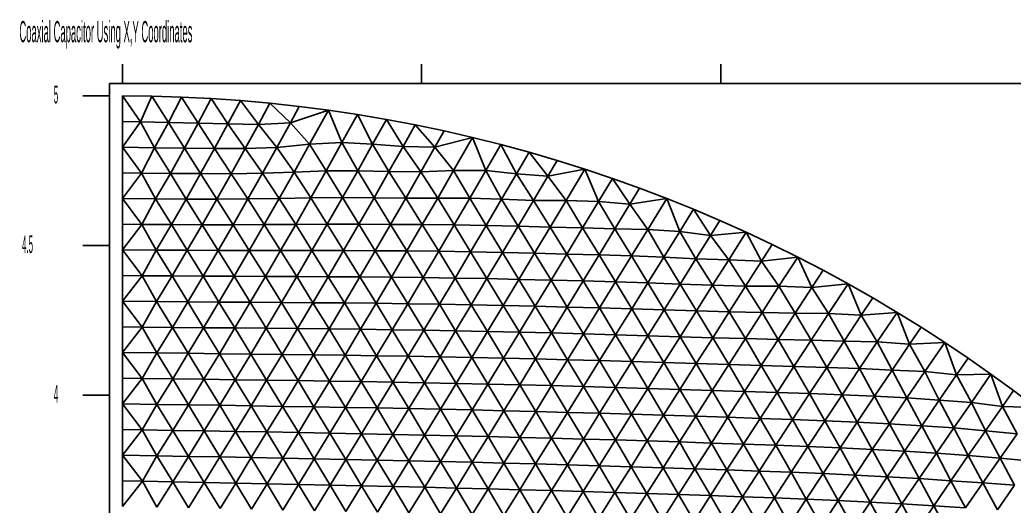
# Model space of a CAD drawing. Extents: x 0.18 to 10.15, y 0.05 to 7.38.
# Drawn here: x 0.179 to 4.563, y 5.24 to 7.383 of the extents above; entities that cross this region are included whole.
import ezdxf

# ---------------------------------------------------------------- set-up
doc = ezdxf.new("R2010")
doc.units = 0
doc.layers.add('1', color=7, linetype='CONTINUOUS')

msp = doc.modelspace()

# ---------------------------------------------------------------- linework, layer by layer
at = {"layer": '1', "color": 5}
for p, q in [((0.630837, 7.102942), (0.630837, 7.186766)), ((1.949818, 7.102942), (1.949818, 7.186766)), ((3.2688, 7.102942), (3.2688, 7.186766)), ((9.926471, 7.102942), (0.573529, 7.102942)), ((0.573529, 7.102942), (0.573529, 0.397059)), ((0.573529, 7.047453), (0.456618, 7.047453)), ((0.630837, 6.934398), (0.630837, 7.047453)), ((0.630837, 7.047453), (0.761097, 7.046167)), ((0.761097, 7.046167), (0.891289, 7.042309)), ((0.891289, 7.042309), (1.021344, 7.035882)), ((1.021344, 7.035882), (1.151194, 7.026893)), ((1.151194, 7.026893), (1.280773, 7.01535)), ((1.280773, 7.01535), (1.410013, 7.001263)), ((1.410013, 7.001263), (1.538847, 6.984645)), ((1.538847, 6.984645), (1.667212, 6.965513)), ((0.630837, 6.821342), (0.630837, 6.934398)), ((1.667212, 6.965513), (1.795041, 6.943882)), ((1.795041, 6.943882), (1.922272, 6.919771)), ((1.922272, 6.919771), (2.048843, 6.893203)), ((2.048843, 6.893203), (2.174692, 6.864201)), ((2.174692, 6.864201), (2.299761, 6.832789)), ((0.630837, 6.708287), (0.630837, 6.821342)), ((2.299761, 6.832789), (2.423991, 6.798994)), ((2.423991, 6.798994), (2.547327, 6.762845)), ((2.547327, 6.762845), (2.669712, 6.724371)), ((0.630837, 6.595231), (0.630837, 6.708287)), ((2.669712, 6.724371), (2.791095, 6.683604)), ((2.791095, 6.683604), (2.911423, 6.640577)), ((2.911423, 6.640577), (3.030647, 6.595323)), ((0.630837, 6.482176), (0.630837, 6.595231)), ((3.030647, 6.595323), (3.148719, 6.547878)), ((3.148719, 6.547878), (3.265593, 6.498277)), ((3.265593, 6.498277), (3.381224, 6.446558)), ((0.630837, 6.36912), (0.630837, 6.482176)), ((3.381224, 6.446558), (3.495571, 6.392757)), ((0.573529, 6.387963), (0.456618, 6.387963)), ((0.630837, 6.256064), (0.630837, 6.36912)), ((3.495571, 6.392757), (3.608592, 6.336913)), ((3.608592, 6.336913), (3.720249, 6.279066)), ((3.720249, 6.279066), (3.830504, 6.219255)), ((0.630837, 6.143009), (0.630837, 6.256064)), ((3.830504, 6.219255), (3.939324, 6.157519)), ((0.630837, 6.029953), (0.630837, 6.143009)), ((3.939324, 6.157519), (4.046672, 6.093899)), ((4.046672, 6.093899), (4.15252, 6.028436)), ((0.630837, 5.916898), (0.630837, 6.029953)), ((4.15252, 6.028436), (4.256835, 5.96117)), ((4.256835, 5.96117), (4.35959, 5.892142)), ((0.630837, 5.803842), (0.630837, 5.916898)), ((4.35959, 5.892142), (4.460757, 5.821393)), ((0.630837, 5.690787), (0.630837, 5.803842)), ((4.460757, 5.821393), (4.560311, 5.748963)), ((4.560311, 5.748963), (4.658228, 5.674894)), ((0.573529, 5.728472), (0.456618, 5.728472)), ((0.630837, 5.577732), (0.630837, 5.690787)), ((0.630837, 5.464676), (0.630837, 5.577732)), ((0.630837, 5.351621), (0.630837, 5.464676)), ((0.630837, 5.238565), (0.630837, 5.351621))]:
    msp.add_line(p, q, dxfattribs=at)
at = {"layer": '1', "color": 253}
for p, q in [((0.630837, 6.934398), (0.630837, 7.047453)), ((0.630837, 7.047453), (0.710034, 6.933321)), ((0.761097, 7.046167), (0.630837, 7.047453)), ((0.630837, 7.047453), (0.630837, 7.047453)), ((0.710034, 6.933321), (0.761097, 7.046167)), ((0.761097, 7.046167), (0.833917, 6.931098)), ((0.891289, 7.042309), (0.761097, 7.046167)), ((0.833917, 6.931098), (0.891289, 7.042309)), ((0.891289, 7.042309), (0.964025, 6.927772)), ((1.021344, 7.035882), (0.891289, 7.042309)), ((0.964025, 6.927772), (1.021344, 7.035882)), ((1.021344, 7.035882), (1.096052, 6.92398)), ((1.151194, 7.026893), (1.021344, 7.035882)), ((1.096052, 6.92398), (1.151194, 7.026893)), ((1.151194, 7.026893), (1.230384, 6.921917)), ((1.280773, 7.01535), (1.151194, 7.026893)), ((1.230384, 6.921917), (1.280773, 7.01535)), ((1.280773, 7.01535), (1.371171, 6.929602)), ((1.410013, 7.001263), (1.280773, 7.01535)), ((1.371171, 6.929602), (1.410013, 7.001263)), ((1.538847, 6.984645), (1.371171, 6.929602)), ((1.410013, 7.001263), (1.538847, 6.984645)), ((1.456081, 6.834363), (1.538847, 6.984645)), ((1.538847, 6.984645), (1.598851, 6.842429)), ((1.667212, 6.965513), (1.538847, 6.984645)), ((0.630837, 6.934398), (0.630837, 6.821342)), ((0.710034, 6.933321), (0.630837, 6.934398)), ((0.630837, 6.821342), (0.710034, 6.933321)), ((0.710034, 6.933321), (0.77268, 6.819468)), ((0.833917, 6.931098), (0.710034, 6.933321)), ((0.77268, 6.819468), (0.833917, 6.931098)), ((0.833917, 6.931098), (0.904375, 6.817547)), ((0.964025, 6.927772), (0.833917, 6.931098)), ((0.904375, 6.817547), (0.964025, 6.927772)), ((0.964025, 6.927772), (1.037176, 6.815812)), ((1.096052, 6.92398), (0.964025, 6.927772)), ((1.371171, 6.929602), (1.230384, 6.921917)), ((1.310929, 6.820075), (1.371171, 6.929602)), ((1.371171, 6.929602), (1.456081, 6.834363)), ((1.598851, 6.842429), (1.667212, 6.965513)), ((1.667212, 6.965513), (1.733993, 6.834776)), ((1.795041, 6.943882), (1.667212, 6.965513)), ((1.733993, 6.834776), (1.795041, 6.943882)), ((1.795041, 6.943882), (1.868639, 6.824573)), ((1.922272, 6.919771), (1.795041, 6.943882)), ((1.037176, 6.815812), (1.096052, 6.92398)), ((1.096052, 6.92398), (1.172189, 6.815606)), ((1.230384, 6.921917), (1.096052, 6.92398)), ((1.172189, 6.815606), (1.230384, 6.921917)), ((1.230384, 6.921917), (1.310929, 6.820075)), ((1.868639, 6.824573), (1.922272, 6.919771)), ((1.922272, 6.919771), (2.008562, 6.822149)), ((2.048843, 6.893203), (1.922272, 6.919771)), ((2.008562, 6.822149), (2.048843, 6.893203)), ((2.048843, 6.893203), (2.174692, 6.864201)), ((1.598851, 6.842429), (1.456081, 6.834363)), ((1.528847, 6.717383), (1.598851, 6.842429)), ((1.598851, 6.842429), (1.668126, 6.717891)), ((1.733993, 6.834776), (1.598851, 6.842429)), ((2.174692, 6.864201), (2.008562, 6.822149)), ((2.091055, 6.718652), (2.174692, 6.864201)), ((2.174692, 6.864201), (2.233283, 6.718238)), ((2.299761, 6.832789), (2.174692, 6.864201)), ((0.630837, 6.708287), (0.630837, 6.821342)), ((0.630837, 6.821342), (0.71419, 6.707405)), ((0.77268, 6.819468), (0.630837, 6.821342)), ((0.71419, 6.707405), (0.77268, 6.819468)), ((0.77268, 6.819468), (0.842724, 6.706095)), ((0.904375, 6.817547), (0.77268, 6.819468)), ((0.842724, 6.706095), (0.904375, 6.817547)), ((0.904375, 6.817547), (0.975731, 6.70504)), ((1.037176, 6.815812), (0.904375, 6.817547)), ((0.975731, 6.70504), (1.037176, 6.815812)), ((1.037176, 6.815812), (1.110685, 6.704928)), ((1.172189, 6.815606), (1.037176, 6.815812)), ((1.110685, 6.704928), (1.172189, 6.815606)), ((1.310929, 6.820075), (1.172189, 6.815606)), ((1.172189, 6.815606), (1.247906, 6.70692)), ((1.247906, 6.70692), (1.310929, 6.820075)), ((1.456081, 6.834363), (1.310929, 6.820075)), ((1.310929, 6.820075), (1.387842, 6.712041)), ((1.387842, 6.712041), (1.456081, 6.834363)), ((1.456081, 6.834363), (1.528847, 6.717383)), ((1.668126, 6.717891), (1.733993, 6.834776)), ((1.733993, 6.834776), (1.806092, 6.714367)), ((1.868639, 6.824573), (1.733993, 6.834776)), ((1.806092, 6.714367), (1.868639, 6.824573)), ((1.868639, 6.824573), (1.945872, 6.712492)), ((2.008562, 6.822149), (1.868639, 6.824573)), ((1.945872, 6.712492), (2.008562, 6.822149)), ((2.008562, 6.822149), (2.091055, 6.718652)), ((2.233283, 6.718238), (2.299761, 6.832789)), ((2.299761, 6.832789), (2.368333, 6.703919)), ((2.423991, 6.798994), (2.299761, 6.832789)), ((2.368333, 6.703919), (2.423991, 6.798994)), ((2.423991, 6.798994), (2.506742, 6.694035)), ((2.547327, 6.762845), (2.423991, 6.798994)), ((2.506742, 6.694035), (2.547327, 6.762845)), ((2.547327, 6.762845), (2.669712, 6.724371)), ((0.630837, 6.708287), (0.630837, 6.595231)), ((0.71419, 6.707405), (0.630837, 6.708287)), ((1.387842, 6.712041), (1.247906, 6.70692)), ((1.321969, 6.595439), (1.387842, 6.712041)), ((1.528847, 6.717383), (1.387842, 6.712041)), ((1.387842, 6.712041), (1.461319, 6.598066)), ((1.461319, 6.598066), (1.528847, 6.717383)), ((1.668126, 6.717891), (1.528847, 6.717383)), ((1.528847, 6.717383), (1.600865, 6.599507)), ((1.600865, 6.599507), (1.668126, 6.717891)), ((1.668126, 6.717891), (1.740112, 6.598886)), ((1.806092, 6.714367), (1.668126, 6.717891)), ((1.740112, 6.598886), (1.806092, 6.714367)), ((1.806092, 6.714367), (1.879812, 6.597583)), ((1.945872, 6.712492), (1.806092, 6.714367)), ((1.879812, 6.597583), (1.945872, 6.712492)), ((2.091055, 6.718652), (1.945872, 6.712492)), ((1.945872, 6.712492), (2.021077, 6.597628)), ((2.021077, 6.597628), (2.091055, 6.718652)), ((2.091055, 6.718652), (2.162845, 6.597205)), ((2.233283, 6.718238), (2.091055, 6.718652)), ((2.162845, 6.597205), (2.233283, 6.718238)), ((2.233283, 6.718238), (2.303016, 6.592662)), ((2.368333, 6.703919), (2.233283, 6.718238)), ((2.669712, 6.724371), (2.506742, 6.694035)), ((2.587883, 6.587284), (2.669712, 6.724371)), ((2.669712, 6.724371), (2.729972, 6.582255)), ((2.791095, 6.683604), (2.669712, 6.724371)), ((0.630837, 6.595231), (0.71419, 6.707405)), ((0.71419, 6.707405), (0.777228, 6.594005)), ((0.842724, 6.706095), (0.71419, 6.707405)), ((0.777228, 6.594005), (0.842724, 6.706095)), ((0.842724, 6.706095), (0.912139, 6.593103)), ((0.975731, 6.70504), (0.842724, 6.706095)), ((0.912139, 6.593103), (0.975731, 6.70504)), ((0.975731, 6.70504), (1.047287, 6.592758)), ((1.110685, 6.704928), (0.975731, 6.70504)), ((1.047287, 6.592758), (1.110685, 6.704928)), ((1.247906, 6.70692), (1.110685, 6.704928)), ((1.110685, 6.704928), (1.183822, 6.593433)), ((1.183822, 6.593433), (1.247906, 6.70692)), ((1.247906, 6.70692), (1.321969, 6.595439)), ((2.303016, 6.592662), (2.368333, 6.703919)), ((2.368333, 6.703919), (2.443204, 6.586795)), ((2.506742, 6.694035), (2.368333, 6.703919)), ((2.443204, 6.586795), (2.506742, 6.694035)), ((2.506742, 6.694035), (2.587883, 6.587284)), ((2.729972, 6.582255), (2.791095, 6.683604)), ((2.791095, 6.683604), (2.868765, 6.570453)), ((2.911423, 6.640577), (2.791095, 6.683604)), ((2.868765, 6.570453), (2.911423, 6.640577)), ((2.911423, 6.640577), (3.030647, 6.595323)), ((0.630837, 6.482176), (0.630837, 6.595231)), ((0.630837, 6.595231), (0.716125, 6.481539)), ((0.777228, 6.594005), (0.630837, 6.595231)), ((0.716125, 6.481539), (0.777228, 6.594005)), ((0.777228, 6.594005), (0.847354, 6.480659)), ((0.912139, 6.593103), (0.777228, 6.594005)), ((0.847354, 6.480659), (0.912139, 6.593103)), ((0.912139, 6.593103), (0.982509, 6.48006)), ((1.047287, 6.592758), (0.912139, 6.593103)), ((0.982509, 6.48006), (1.047287, 6.592758)), ((1.183822, 6.593433), (1.047287, 6.592758)), ((1.047287, 6.592758), (1.118833, 6.479984)), ((1.118833, 6.479984), (1.183822, 6.593433)), ((1.321969, 6.595439), (1.183822, 6.593433)), ((1.183822, 6.593433), (1.256255, 6.480568)), ((1.256255, 6.480568), (1.321969, 6.595439)), ((1.461319, 6.598066), (1.321969, 6.595439)), ((1.321969, 6.595439), (1.394671, 6.481602)), ((1.394671, 6.481602), (1.461319, 6.598066)), ((1.600865, 6.599507), (1.461319, 6.598066)), ((1.461319, 6.598066), (1.533723, 6.482423)), ((1.533723, 6.482423), (1.600865, 6.599507)), ((1.600865, 6.599507), (1.673061, 6.482394)), ((1.740112, 6.598886), (1.600865, 6.599507)), ((1.673061, 6.482394), (1.740112, 6.598886)), ((1.740112, 6.598886), (1.812715, 6.481574)), ((1.879812, 6.597583), (1.740112, 6.598886)), ((1.812715, 6.481574), (1.879812, 6.597583)), ((2.021077, 6.597628), (1.879812, 6.597583)), ((1.879812, 6.597583), (1.953003, 6.480553)), ((1.953003, 6.480553), (2.021077, 6.597628)), ((2.021077, 6.597628), (2.093876, 6.479278)), ((2.162845, 6.597205), (2.021077, 6.597628)), ((2.093876, 6.479278), (2.162845, 6.597205)), ((2.162845, 6.597205), (2.234762, 6.476772)), ((2.303016, 6.592662), (2.162845, 6.597205)), ((2.234762, 6.476772), (2.303016, 6.592662)), ((2.303016, 6.592662), (2.375668, 6.473045)), ((2.443204, 6.586795), (2.303016, 6.592662)), ((2.375668, 6.473045), (2.443204, 6.586795)), ((2.587883, 6.587284), (2.443204, 6.586795)), ((2.443204, 6.586795), (2.517585, 6.469821)), ((2.517585, 6.469821), (2.587883, 6.587284)), ((2.587883, 6.587284), (2.660086, 6.466428)), ((2.729972, 6.582255), (2.587883, 6.587284)), ((2.660086, 6.466428), (2.729972, 6.582255)), ((2.729972, 6.582255), (2.802294, 6.461385)), ((2.868765, 6.570453), (2.729972, 6.582255)), ((3.030647, 6.595323), (2.868765, 6.570453)), ((2.947161, 6.459572), (3.030647, 6.595323)), ((3.030647, 6.595323), (3.088117, 6.450385)), ((3.148719, 6.547878), (3.030647, 6.595323)), ((2.802294, 6.461385), (2.868765, 6.570453)), ((2.868765, 6.570453), (2.947161, 6.459572)), ((3.088117, 6.450385), (3.148719, 6.547878)), ((3.148719, 6.547878), (3.224616, 6.432942)), ((3.265593, 6.498277), (3.148719, 6.547878)), ((3.224616, 6.432942), (3.265593, 6.498277)), ((3.265593, 6.498277), (3.381224, 6.446558)), ((0.630837, 6.482176), (0.630837, 6.36912)), ((0.716125, 6.481539), (0.630837, 6.482176)), ((0.630837, 6.36912), (0.716125, 6.481539)), ((0.716125, 6.481539), (0.779655, 6.368043)), ((0.847354, 6.480659), (0.716125, 6.481539)), ((0.779655, 6.368043), (0.847354, 6.480659)), ((0.847354, 6.480659), (0.916469, 6.367206)), ((0.982509, 6.48006), (0.847354, 6.480659)), ((0.916469, 6.367206), (0.982509, 6.48006)), ((0.982509, 6.48006), (1.052973, 6.366648)), ((1.118833, 6.479984), (0.982509, 6.48006)), ((1.052973, 6.366648), (1.118833, 6.479984)), ((1.256255, 6.480568), (1.118833, 6.479984)), ((1.118833, 6.479984), (1.190149, 6.366439)), ((1.190149, 6.366439), (1.256255, 6.480568)), ((1.394671, 6.481602), (1.256255, 6.480568)), ((1.256255, 6.480568), (1.328085, 6.366513)), ((1.328085, 6.366513), (1.394671, 6.481602)), ((1.533723, 6.482423), (1.394671, 6.481602)), ((1.394671, 6.481602), (1.466675, 6.366604)), ((1.466675, 6.366604), (1.533723, 6.482423)), ((1.533723, 6.482423), (1.605745, 6.366364)), ((1.673061, 6.482394), (1.533723, 6.482423)), ((1.605745, 6.366364), (1.673061, 6.482394)), ((1.673061, 6.482394), (1.745205, 6.36561)), ((1.812715, 6.481574), (1.673061, 6.482394)), ((1.745205, 6.36561), (1.812715, 6.481574)), ((1.812715, 6.481574), (1.885097, 6.364416)), ((1.953003, 6.480553), (1.812715, 6.481574)), ((1.885097, 6.364416), (1.953003, 6.480553)), ((1.953003, 6.480553), (2.025445, 6.362839)), ((2.093876, 6.479278), (1.953003, 6.480553)), ((2.025445, 6.362839), (2.093876, 6.479278)), ((2.093876, 6.479278), (2.166124, 6.360672)), ((2.234762, 6.476772), (2.093876, 6.479278)), ((2.166124, 6.360672), (2.234762, 6.476772)), ((2.234762, 6.476772), (2.307047, 6.357769)), ((2.375668, 6.473045), (2.234762, 6.476772)), ((2.307047, 6.357769), (2.375668, 6.473045)), ((2.375668, 6.473045), (2.448396, 6.354452)), ((2.517585, 6.469821), (2.375668, 6.473045)), ((2.448396, 6.354452), (2.517585, 6.469821)), ((2.517585, 6.469821), (2.590274, 6.350922)), ((2.660086, 6.466428), (2.517585, 6.469821)), ((2.590274, 6.350922), (2.660086, 6.466428)), ((2.660086, 6.466428), (2.732508, 6.346902)), ((2.802294, 6.461385), (2.660086, 6.466428)), ((2.732508, 6.346902), (2.802294, 6.461385)), ((2.802294, 6.461385), (2.875276, 6.342698)), ((2.947161, 6.459572), (2.802294, 6.461385)), ((2.875276, 6.342698), (2.947161, 6.459572)), ((2.947161, 6.459572), (3.017871, 6.33719)), ((3.088117, 6.450385), (2.947161, 6.459572)), ((3.017871, 6.33719), (3.088117, 6.450385)), ((3.088117, 6.450385), (3.15969, 6.329403)), ((3.224616, 6.432942), (3.088117, 6.450385)), ((3.381224, 6.446558), (3.224616, 6.432942)), ((3.304358, 6.325149), (3.381224, 6.446558)), ((3.381224, 6.446558), (3.448983, 6.319889)), ((3.495571, 6.392757), (3.381224, 6.446558)), ((3.15969, 6.329403), (3.224616, 6.432942)), ((3.224616, 6.432942), (3.304358, 6.325149)), ((0.630837, 6.256064), (0.630837, 6.36912)), ((0.630837, 6.36912), (0.717194, 6.255373)), ((0.779655, 6.368043), (0.630837, 6.36912)), ((0.717194, 6.255373), (0.779655, 6.368043)), ((0.779655, 6.368043), (0.849952, 6.254363)), ((0.916469, 6.367206), (0.779655, 6.368043)), ((0.849952, 6.254363), (0.916469, 6.367206)), ((0.916469, 6.367206), (0.986369, 6.25346)), ((1.052973, 6.366648), (0.916469, 6.367206)), ((0.986369, 6.25346), (1.052973, 6.366648)), ((1.052973, 6.366648), (1.123511, 6.252739)), ((1.190149, 6.366439), (1.052973, 6.366648)), ((1.123511, 6.252739), (1.190149, 6.366439)), ((1.328085, 6.366513), (1.190149, 6.366439)), ((1.190149, 6.366439), (1.261237, 6.252184)), ((1.261237, 6.252184), (1.328085, 6.366513)), ((1.466675, 6.366604), (1.328085, 6.366513)), ((1.328085, 6.366513), (1.399523, 6.25168)), ((1.399523, 6.25168), (1.466675, 6.366604)), ((1.466675, 6.366604), (1.538303, 6.251042)), ((1.605745, 6.366364), (1.466675, 6.366604)), ((1.538303, 6.251042), (1.605745, 6.366364)), ((1.605745, 6.366364), (1.677507, 6.250107)), ((1.745205, 6.36561), (1.605745, 6.366364)), ((1.677507, 6.250107), (1.745205, 6.36561)), ((1.745205, 6.36561), (1.817108, 6.248803)), ((1.885097, 6.364416), (1.745205, 6.36561)), ((1.817108, 6.248803), (1.885097, 6.364416)), ((1.885097, 6.364416), (1.957104, 6.247116)), ((2.025445, 6.362839), (1.885097, 6.364416)), ((1.957104, 6.247116), (2.025445, 6.362839)), ((2.025445, 6.362839), (2.097465, 6.244997)), ((2.166124, 6.360672), (2.025445, 6.362839)), ((2.097465, 6.244997), (2.166124, 6.360672)), ((2.166124, 6.360672), (2.238151, 6.242376)), ((2.307047, 6.357769), (2.166124, 6.360672)), ((2.238151, 6.242376), (2.307047, 6.357769)), ((2.307047, 6.357769), (2.379184, 6.239294)), ((2.448396, 6.354452), (2.307047, 6.357769)), ((3.448983, 6.319889), (3.495571, 6.392757)), ((3.495571, 6.392757), (3.608592, 6.336913)), ((2.379184, 6.239294), (2.448396, 6.354452)), ((2.448396, 6.354452), (2.520618, 6.235857)), ((2.590274, 6.350922), (2.448396, 6.354452)), ((2.520618, 6.235857), (2.590274, 6.350922)), ((2.590274, 6.350922), (2.662453, 6.23207)), ((2.732508, 6.346902), (2.590274, 6.350922)), ((2.662453, 6.23207), (2.732508, 6.346902)), ((2.732508, 6.346902), (2.804667, 6.227912)), ((2.875276, 6.342698), (2.732508, 6.346902)), ((2.804667, 6.227912), (2.875276, 6.342698)), ((2.875276, 6.342698), (2.947155, 6.223222)), ((3.017871, 6.33719), (2.875276, 6.342698)), ((2.947155, 6.223222), (3.017871, 6.33719)), ((3.017871, 6.33719), (3.089828, 6.217858)), ((3.15969, 6.329403), (3.017871, 6.33719)), ((3.089828, 6.217858), (3.15969, 6.329403)), ((3.15969, 6.329403), (3.233353, 6.212892)), ((3.304358, 6.325149), (3.15969, 6.329403)), ((3.233353, 6.212892), (3.304358, 6.325149)), ((3.304358, 6.325149), (3.378281, 6.209206)), ((3.448983, 6.319889), (3.304358, 6.325149)), ((3.378281, 6.209206), (3.448983, 6.319889)), ((3.608592, 6.336913), (3.448983, 6.319889)), ((3.448983, 6.319889), (3.525876, 6.208749)), ((3.525876, 6.208749), (3.608592, 6.336913)), ((3.608592, 6.336913), (3.671164, 6.203792)), ((3.720249, 6.279066), (3.608592, 6.336913)), ((3.671164, 6.203792), (3.720249, 6.279066)), ((3.720249, 6.279066), (3.830504, 6.219255)), ((0.630837, 6.256064), (0.630837, 6.143009)), ((0.717194, 6.255373), (0.630837, 6.256064)), ((0.630837, 6.143009), (0.717194, 6.255373)), ((0.717194, 6.255373), (0.781045, 6.141644)), ((0.849952, 6.254363), (0.717194, 6.255373)), ((0.781045, 6.141644), (0.849952, 6.254363)), ((0.849952, 6.254363), (0.918978, 6.14045)), ((0.986369, 6.25346), (0.849952, 6.254363)), ((0.918978, 6.14045), (0.986369, 6.25346)), ((0.986369, 6.25346), (1.056327, 6.139355)), ((1.123511, 6.252739), (0.986369, 6.25346)), ((1.056327, 6.139355), (1.123511, 6.252739)), ((1.123511, 6.252739), (1.194014, 6.13835)), ((1.261237, 6.252184), (1.123511, 6.252739)), ((1.194014, 6.13835), (1.261237, 6.252184)), ((1.261237, 6.252184), (1.332138, 6.137383)), ((1.399523, 6.25168), (1.261237, 6.252184)), ((1.332138, 6.137383), (1.399523, 6.25168)), ((1.399523, 6.25168), (1.470699, 6.136353)), ((1.538303, 6.251042), (1.399523, 6.25168)), ((1.470699, 6.136353), (1.538303, 6.251042)), ((1.538303, 6.251042), (1.609666, 6.135148)), ((1.677507, 6.250107), (1.538303, 6.251042)), ((1.609666, 6.135148), (1.677507, 6.250107)), ((1.677507, 6.250107), (1.749013, 6.133677)), ((1.817108, 6.248803), (1.677507, 6.250107)), ((1.749013, 6.133677), (1.817108, 6.248803)), ((1.817108, 6.248803), (1.888723, 6.131891)), ((1.957104, 6.247116), (1.817108, 6.248803)), ((1.888723, 6.131891), (1.957104, 6.247116)), ((1.957104, 6.247116), (2.028785, 6.129751)), ((2.097465, 6.244997), (1.957104, 6.247116)), ((2.028785, 6.129751), (2.097465, 6.244997)), ((2.097465, 6.244997), (2.169179, 6.127223)), ((2.238151, 6.242376), (2.097465, 6.244997)), ((2.169179, 6.127223), (2.238151, 6.242376)), ((2.238151, 6.242376), (2.309906, 6.1243)), ((2.379184, 6.239294), (2.238151, 6.242376)), ((2.309906, 6.1243), (2.379184, 6.239294)), ((2.379184, 6.239294), (2.450983, 6.121011)), ((2.520618, 6.235857), (2.379184, 6.239294)), ((2.450983, 6.121011), (2.520618, 6.235857)), ((2.520618, 6.235857), (2.592423, 6.117389)), ((2.662453, 6.23207), (2.520618, 6.235857)), ((2.592423, 6.117389), (2.662453, 6.23207)), ((2.662453, 6.23207), (2.734227, 6.113437)), ((2.804667, 6.227912), (2.662453, 6.23207)), ((2.734227, 6.113437), (2.804667, 6.227912)), ((2.804667, 6.227912), (2.876384, 6.109141)), ((2.947155, 6.223222), (2.804667, 6.227912)), ((2.876384, 6.109141), (2.947155, 6.223222)), ((2.947155, 6.223222), (3.018907, 6.10453)), ((3.089828, 6.217858), (2.947155, 6.223222)), ((3.018907, 6.10453), (3.089828, 6.217858)), ((3.089828, 6.217858), (3.161991, 6.099912)), ((3.233353, 6.212892), (3.089828, 6.217858)), ((3.161991, 6.099912), (3.233353, 6.212892)), ((3.233353, 6.212892), (3.30597, 6.095822)), ((3.378281, 6.209206), (3.233353, 6.212892)), ((3.30597, 6.095822), (3.378281, 6.209206)), ((3.378281, 6.209206), (3.451149, 6.092735)), ((3.525876, 6.208749), (3.378281, 6.209206)), ((3.451149, 6.092735), (3.525876, 6.208749)), ((3.525876, 6.208749), (3.597091, 6.08996)), ((3.671164, 6.203792), (3.525876, 6.208749)), ((3.597091, 6.08996), (3.671164, 6.203792)), ((3.830504, 6.219255), (3.671164, 6.203792)), ((3.671164, 6.203792), (3.744671, 6.088802)), ((3.744671, 6.088802), (3.830504, 6.219255)), ((3.830504, 6.219255), (3.88888, 6.081664)), ((3.939324, 6.157519), (3.830504, 6.219255)), ((0.630837, 6.029953), (0.630837, 6.143009)), ((0.630837, 6.143009), (0.717821, 6.029033)), ((0.781045, 6.141644), (0.630837, 6.143009)), ((0.717821, 6.029033), (0.781045, 6.141644)), ((0.781045, 6.141644), (0.851488, 6.027636)), ((0.918978, 6.14045), (0.781045, 6.141644)), ((0.851488, 6.027636), (0.918978, 6.14045)), ((0.918978, 6.14045), (0.988687, 6.026243)), ((1.056327, 6.139355), (0.918978, 6.14045)), ((0.988687, 6.026243), (1.056327, 6.139355)), ((1.056327, 6.139355), (1.126401, 6.024889)), ((1.194014, 6.13835), (1.056327, 6.139355)), ((1.126401, 6.024889), (1.194014, 6.13835)), ((1.194014, 6.13835), (1.264466, 6.023552)), ((1.332138, 6.137383), (1.194014, 6.13835)), ((3.88888, 6.081664), (3.939324, 6.157519)), ((3.939324, 6.157519), (4.046672, 6.093899)), ((1.264466, 6.023552), (1.332138, 6.137383)), ((1.332138, 6.137383), (1.40289, 6.022177)), ((1.470699, 6.136353), (1.332138, 6.137383)), ((1.40289, 6.022177), (1.470699, 6.136353)), ((1.470699, 6.136353), (1.541673, 6.020689)), ((1.609666, 6.135148), (1.470699, 6.136353)), ((1.541673, 6.020689), (1.609666, 6.135148)), ((1.609666, 6.135148), (1.680803, 6.019016)), ((1.749013, 6.133677), (1.609666, 6.135148)), ((1.680803, 6.019016), (1.749013, 6.133677)), ((1.749013, 6.133677), (1.820269, 6.017099)), ((1.888723, 6.131891), (1.749013, 6.133677)), ((1.820269, 6.017099), (1.888723, 6.131891)), ((1.888723, 6.131891), (1.960062, 6.014899)), ((2.028785, 6.129751), (1.888723, 6.131891)), ((1.960062, 6.014899), (2.028785, 6.129751)), ((2.028785, 6.129751), (2.100173, 6.012383)), ((2.169179, 6.127223), (2.028785, 6.129751)), ((2.100173, 6.012383), (2.169179, 6.127223)), ((2.169179, 6.127223), (2.240598, 6.009535)), ((2.309906, 6.1243), (2.169179, 6.127223)), ((2.240598, 6.009535), (2.309906, 6.1243)), ((2.309906, 6.1243), (2.381344, 6.006359)), ((2.450983, 6.121011), (2.309906, 6.1243)), ((2.381344, 6.006359), (2.450983, 6.121011)), ((2.450983, 6.121011), (2.52242, 6.002871)), ((2.592423, 6.117389), (2.450983, 6.121011)), ((2.52242, 6.002871), (2.592423, 6.117389)), ((2.592423, 6.117389), (2.663836, 5.999086)), ((2.734227, 6.113437), (2.592423, 6.117389)), ((2.663836, 5.999086), (2.734227, 6.113437)), ((2.734227, 6.113437), (2.805602, 5.995023)), ((2.876384, 6.109141), (2.734227, 6.113437)), ((2.805602, 5.995023), (2.876384, 6.109141)), ((2.876384, 6.109141), (2.947744, 5.990724)), ((3.018907, 6.10453), (2.876384, 6.109141)), ((2.947744, 5.990724), (3.018907, 6.10453)), ((3.018907, 6.10453), (3.090343, 5.986321)), ((3.161991, 6.099912), (3.018907, 6.10453)), ((3.090343, 5.986321), (3.161991, 6.099912)), ((3.161991, 6.099912), (3.233548, 5.98205)), ((3.30597, 6.095822), (3.161991, 6.099912)), ((3.233548, 5.98205), (3.30597, 6.095822)), ((3.30597, 6.095822), (3.3775, 5.978134)), ((3.451149, 6.092735), (3.30597, 6.095822)), ((3.3775, 5.978134), (3.451149, 6.092735)), ((3.451149, 6.092735), (3.522178, 5.974539)), ((3.597091, 6.08996), (3.451149, 6.092735)), ((3.522178, 5.974539), (3.597091, 6.08996)), ((3.597091, 6.08996), (3.667508, 5.971139)), ((3.744671, 6.088802), (3.597091, 6.08996)), ((3.667508, 5.971139), (3.744671, 6.088802)), ((3.744671, 6.088802), (3.812883, 5.967003)), ((3.88888, 6.081664), (3.744671, 6.088802)), ((3.812883, 5.967003), (3.88888, 6.081664)), ((4.046672, 6.093899), (3.88888, 6.081664)), ((3.88888, 6.081664), (3.959227, 5.963504)), ((3.959227, 5.963504), (4.046672, 6.093899)), ((4.046672, 6.093899), (4.101503, 5.953181)), ((4.15252, 6.028436), (4.046672, 6.093899)), ((0.630837, 6.029953), (0.630837, 5.916898)), ((0.717821, 6.029033), (0.630837, 6.029953)), ((0.630837, 5.916898), (0.717821, 6.029033)), ((0.717821, 6.029033), (0.781884, 5.91506)), ((0.851488, 6.027636), (0.717821, 6.029033)), ((0.781884, 5.91506), (0.851488, 6.027636)), ((0.851488, 6.027636), (0.920509, 5.913387)), ((0.988687, 6.026243), (0.851488, 6.027636)), ((0.920509, 5.913387), (0.988687, 6.026243)), ((0.988687, 6.026243), (1.058415, 5.911741)), ((1.126401, 6.024889), (0.988687, 6.026243)), ((1.058415, 5.911741), (1.126401, 6.024889)), ((1.126401, 6.024889), (1.196497, 5.910096)), ((1.264466, 6.023552), (1.126401, 6.024889)), ((1.196497, 5.910096), (1.264466, 6.023552)), ((1.264466, 6.023552), (1.334854, 5.90842)), ((1.40289, 6.022177), (1.264466, 6.023552)), ((1.334854, 5.90842), (1.40289, 6.022177)), ((1.40289, 6.022177), (1.47351, 5.906665)), ((1.541673, 6.020689), (1.40289, 6.022177)), ((1.47351, 5.906665), (1.541673, 6.020689)), ((1.541673, 6.020689), (1.612468, 5.904778)), ((1.680803, 6.019016), (1.541673, 6.020689)), ((1.612468, 5.904778), (1.680803, 6.019016)), ((1.680803, 6.019016), (1.751728, 5.902707)), ((1.820269, 6.017099), (1.680803, 6.019016)), ((1.751728, 5.902707), (1.820269, 6.017099)), ((1.820269, 6.017099), (1.891285, 5.90041)), ((1.960062, 6.014899), (1.820269, 6.017099)), ((1.891285, 5.90041), (1.960062, 6.014899)), ((1.960062, 6.014899), (2.031135, 5.897858)), ((2.100173, 6.012383), (1.960062, 6.014899)), ((2.031135, 5.897858), (2.100173, 6.012383)), ((2.100173, 6.012383), (2.171276, 5.895029)), ((2.240598, 6.009535), (2.100173, 6.012383)), ((2.171276, 5.895029), (2.240598, 6.009535)), ((2.240598, 6.009535), (2.311711, 5.891916)), ((2.381344, 6.006359), (2.240598, 6.009535)), ((2.311711, 5.891916), (2.381344, 6.006359)), ((2.381344, 6.006359), (2.452446, 5.888521)), ((2.52242, 6.002871), (2.381344, 6.006359)), ((4.101503, 5.953181), (4.15252, 6.028436)), ((4.15252, 6.028436), (4.256835, 5.96117)), ((2.452446, 5.888521), (2.52242, 6.002871)), ((2.52242, 6.002871), (2.59349, 5.884857)), ((2.663836, 5.999086), (2.52242, 6.002871)), ((2.59349, 5.884857), (2.663836, 5.999086)), ((2.663836, 5.999086), (2.734856, 5.880941)), ((2.805602, 5.995023), (2.663836, 5.999086)), ((2.734856, 5.880941), (2.805602, 5.995023)), ((2.805602, 5.995023), (2.876566, 5.876807)), ((2.947744, 5.990724), (2.805602, 5.995023)), ((2.876566, 5.876807), (2.947744, 5.990724)), ((2.947744, 5.990724), (3.018661, 5.87252)), ((3.090343, 5.986321), (2.947744, 5.990724)), ((3.018661, 5.87252), (3.090343, 5.986321)), ((3.090343, 5.986321), (3.161209, 5.868189)), ((3.233548, 5.98205), (3.090343, 5.986321)), ((3.161209, 5.868189), (3.233548, 5.98205)), ((3.233548, 5.98205), (3.304277, 5.863921)), ((3.3775, 5.978134), (3.233548, 5.98205)), ((3.304277, 5.863921), (3.3775, 5.978134)), ((3.3775, 5.978134), (3.44788, 5.859738)), ((3.522178, 5.974539), (3.3775, 5.978134)), ((3.44788, 5.859738), (3.522178, 5.974539)), ((3.522178, 5.974539), (3.591945, 5.855529)), ((3.667508, 5.971139), (3.522178, 5.974539)), ((3.591945, 5.855529), (3.667508, 5.971139)), ((3.667508, 5.971139), (3.73628, 5.850996)), ((3.812883, 5.967003), (3.667508, 5.971139)), ((3.73628, 5.850996), (3.812883, 5.967003)), ((3.812883, 5.967003), (3.880736, 5.845913)), ((3.959227, 5.963504), (3.812883, 5.967003)), ((3.880736, 5.845913), (3.959227, 5.963504)), ((3.959227, 5.963504), (4.02469, 5.839361)), ((4.101503, 5.953181), (3.959227, 5.963504)), ((4.02469, 5.839361), (4.101503, 5.953181)), ((4.256835, 5.96117), (4.101503, 5.953181)), ((4.101503, 5.953181), (4.169076, 5.832717)), ((4.169076, 5.832717), (4.256835, 5.96117)), ((4.256835, 5.96117), (4.308812, 5.818626)), ((4.35959, 5.892142), (4.256835, 5.96117)), ((0.630837, 5.803842), (0.630837, 5.916898)), ((0.630837, 5.916898), (0.718208, 5.802631)), ((0.781884, 5.91506), (0.630837, 5.916898)), ((0.718208, 5.802631), (0.781884, 5.91506)), ((0.781884, 5.91506), (0.852439, 5.800774)), ((0.920509, 5.913387), (0.781884, 5.91506)), ((0.852439, 5.800774), (0.920509, 5.913387)), ((0.920509, 5.913387), (0.990142, 5.798872)), ((1.058415, 5.911741), (0.920509, 5.913387)), ((0.990142, 5.798872), (1.058415, 5.911741)), ((1.058415, 5.911741), (1.128253, 5.796957)), ((1.196497, 5.910096), (1.058415, 5.911741)), ((1.128253, 5.796957), (1.196497, 5.910096)), ((1.196497, 5.910096), (1.266591, 5.795016)), ((1.334854, 5.90842), (1.196497, 5.910096)), ((1.266591, 5.795016), (1.334854, 5.90842)), ((1.334854, 5.90842), (1.405169, 5.793015)), ((1.47351, 5.906665), (1.334854, 5.90842)), ((1.405169, 5.793015), (1.47351, 5.906665)), ((1.47351, 5.906665), (1.544001, 5.790915)), ((1.612468, 5.904778), (1.47351, 5.906665)), ((1.544001, 5.790915), (1.612468, 5.904778)), ((1.612468, 5.904778), (1.683093, 5.788675)), ((1.751728, 5.902707), (1.612468, 5.904778)), ((1.683093, 5.788675), (1.751728, 5.902707)), ((1.751728, 5.902707), (1.822448, 5.78626)), ((1.891285, 5.90041), (1.751728, 5.902707)), ((1.822448, 5.78626), (1.891285, 5.90041)), ((1.891285, 5.90041), (1.962066, 5.783639)), ((2.031135, 5.897858), (1.891285, 5.90041)), ((1.962066, 5.783639), (2.031135, 5.897858)), ((2.031135, 5.897858), (2.101947, 5.780788)), ((2.171276, 5.895029), (2.031135, 5.897858)), ((2.101947, 5.780788), (2.171276, 5.895029)), ((2.171276, 5.895029), (2.242093, 5.777695)), ((2.311711, 5.891916), (2.171276, 5.895029)), ((2.242093, 5.777695), (2.311711, 5.891916)), ((2.311711, 5.891916), (2.382508, 5.774354)), ((2.452446, 5.888521), (2.311711, 5.891916)), ((2.382508, 5.774354), (2.452446, 5.888521)), ((2.452446, 5.888521), (2.523201, 5.77077)), ((2.59349, 5.884857), (2.452446, 5.888521)), ((2.523201, 5.77077), (2.59349, 5.884857)), ((2.59349, 5.884857), (2.66418, 5.766952)), ((2.734856, 5.880941), (2.59349, 5.884857)), ((2.66418, 5.766952), (2.734856, 5.880941)), ((2.734856, 5.880941), (2.805463, 5.762921)), ((2.876566, 5.876807), (2.734856, 5.880941)), ((2.805463, 5.762921), (2.876566, 5.876807)), ((2.876566, 5.876807), (2.94707, 5.758711)), ((3.018661, 5.87252), (2.876566, 5.876807)), ((4.308812, 5.818626), (4.35959, 5.892142)), ((4.35959, 5.892142), (4.460757, 5.821393)), ((2.94707, 5.758711), (3.018661, 5.87252)), ((3.018661, 5.87252), (3.089035, 5.754371)), ((3.161209, 5.868189), (3.018661, 5.87252)), ((3.089035, 5.754371), (3.161209, 5.868189)), ((3.161209, 5.868189), (3.231389, 5.749951)), ((3.304277, 5.863921), (3.161209, 5.868189)), ((3.231389, 5.749951), (3.304277, 5.863921)), ((3.304277, 5.863921), (3.374138, 5.745462)), ((3.44788, 5.859738), (3.304277, 5.863921)), ((3.374138, 5.745462), (3.44788, 5.859738)), ((3.44788, 5.859738), (3.51724, 5.740839)), ((3.591945, 5.855529), (3.44788, 5.859738)), ((3.51724, 5.740839), (3.591945, 5.855529)), ((3.591945, 5.855529), (3.660588, 5.735922)), ((3.73628, 5.850996), (3.591945, 5.855529)), ((3.660588, 5.735922), (3.73628, 5.850996)), ((3.73628, 5.850996), (3.804024, 5.730472)), ((3.880736, 5.845913), (3.73628, 5.850996)), ((3.804024, 5.730472), (3.880736, 5.845913)), ((3.880736, 5.845913), (3.947312, 5.724143)), ((4.02469, 5.839361), (3.880736, 5.845913)), ((3.947312, 5.724143), (4.02469, 5.839361)), ((4.02469, 5.839361), (4.090292, 5.716707)), ((4.169076, 5.832717), (4.02469, 5.839361)), ((4.090292, 5.716707), (4.169076, 5.832717)), ((4.169076, 5.832717), (4.232327, 5.707257)), ((4.308812, 5.818626), (4.169076, 5.832717)), ((0.630837, 5.803842), (0.630837, 5.690787)), ((0.718208, 5.802631), (0.630837, 5.803842)), ((0.630837, 5.690787), (0.718208, 5.802631)), ((0.718208, 5.802631), (0.78241, 5.68843)), ((0.852439, 5.800774), (0.718208, 5.802631)), ((0.78241, 5.68843), (0.852439, 5.800774)), ((0.852439, 5.800774), (0.921478, 5.686266)), ((0.990142, 5.798872), (0.852439, 5.800774)), ((0.921478, 5.686266), (0.990142, 5.798872)), ((0.990142, 5.798872), (1.059753, 5.684105)), ((1.128253, 5.796957), (0.990142, 5.798872)), ((1.059753, 5.684105), (1.128253, 5.796957)), ((1.128253, 5.796957), (1.198115, 5.681921)), ((1.266591, 5.795016), (1.128253, 5.796957)), ((1.198115, 5.681921), (1.266591, 5.795016)), ((1.266591, 5.795016), (1.336656, 5.679689)), ((1.405169, 5.793015), (1.266591, 5.795016)), ((1.336656, 5.679689), (1.405169, 5.793015)), ((1.405169, 5.793015), (1.4754, 5.677383)), ((1.544001, 5.790915), (1.405169, 5.793015)), ((1.4754, 5.677383), (1.544001, 5.790915)), ((1.544001, 5.790915), (1.614363, 5.674972)), ((1.683093, 5.788675), (1.544001, 5.790915)), ((1.614363, 5.674972), (1.683093, 5.788675)), ((1.683093, 5.788675), (1.75355, 5.672423)), ((1.822448, 5.78626), (1.683093, 5.788675)), ((4.232327, 5.707257), (4.308812, 5.818626)), ((4.460757, 5.821393), (4.308812, 5.818626)), ((4.308812, 5.818626), (4.374289, 5.697077)), ((4.374289, 5.697077), (4.460757, 5.821393)), ((4.460757, 5.821393), (4.511016, 5.678861)), ((4.560311, 5.748963), (4.460757, 5.821393)), ((1.75355, 5.672423), (1.822448, 5.78626)), ((1.822448, 5.78626), (1.892966, 5.669709)), ((1.962066, 5.783639), (1.822448, 5.78626)), ((1.892966, 5.669709), (1.962066, 5.783639)), ((1.962066, 5.783639), (2.032614, 5.666808)), ((2.101947, 5.780788), (1.962066, 5.783639)), ((2.032614, 5.666808), (2.101947, 5.780788)), ((2.101947, 5.780788), (2.172496, 5.663702)), ((2.242093, 5.777695), (2.101947, 5.780788)), ((2.172496, 5.663702), (2.242093, 5.777695)), ((2.242093, 5.777695), (2.312616, 5.660383)), ((2.382508, 5.774354), (2.242093, 5.777695)), ((2.312616, 5.660383), (2.382508, 5.774354)), ((2.382508, 5.774354), (2.452981, 5.656844)), ((2.523201, 5.77077), (2.382508, 5.774354)), ((2.452981, 5.656844), (2.523201, 5.77077)), ((2.523201, 5.77077), (2.593597, 5.653091)), ((2.66418, 5.766952), (2.523201, 5.77077)), ((2.593597, 5.653091), (2.66418, 5.766952)), ((2.66418, 5.766952), (2.734475, 5.649131)), ((2.805463, 5.762921), (2.66418, 5.766952)), ((2.734475, 5.649131), (2.805463, 5.762921)), ((2.805463, 5.762921), (2.875627, 5.644981)), ((2.94707, 5.758711), (2.805463, 5.762921)), ((2.875627, 5.644981), (2.94707, 5.758711)), ((2.94707, 5.758711), (3.017069, 5.640663)), ((3.089035, 5.754371), (2.94707, 5.758711)), ((3.017069, 5.640663), (3.089035, 5.754371)), ((3.089035, 5.754371), (3.158814, 5.636192)), ((3.231389, 5.749951), (3.089035, 5.754371)), ((3.158814, 5.636192), (3.231389, 5.749951)), ((3.231389, 5.749951), (3.300861, 5.63157)), ((3.374138, 5.745462), (3.231389, 5.749951)), ((3.300861, 5.63157), (3.374138, 5.745462)), ((3.374138, 5.745462), (3.443182, 5.626752)), ((3.51724, 5.740839), (3.374138, 5.745462)), ((4.511016, 5.678861), (4.560311, 5.748963)), ((4.560311, 5.748963), (4.658228, 5.674894)), ((3.443182, 5.626752), (3.51724, 5.740839)), ((3.51724, 5.740839), (3.585708, 5.621636)), ((3.660588, 5.735922), (3.51724, 5.740839)), ((3.585708, 5.621636), (3.660588, 5.735922)), ((3.660588, 5.735922), (3.728329, 5.616057)), ((3.804024, 5.730472), (3.660588, 5.735922)), ((3.728329, 5.616057), (3.804024, 5.730472)), ((3.804024, 5.730472), (3.870896, 5.609797)), ((3.947312, 5.724143), (3.804024, 5.730472)), ((3.870896, 5.609797), (3.947312, 5.724143)), ((3.947312, 5.724143), (4.013234, 5.602604)), ((4.090292, 5.716707), (3.947312, 5.724143)), ((4.013234, 5.602604), (4.090292, 5.716707)), ((4.090292, 5.716707), (4.155113, 5.594156)), ((4.232327, 5.707257), (4.090292, 5.716707)), ((4.155113, 5.594156), (4.232327, 5.707257)), ((4.232327, 5.707257), (4.296385, 5.584258)), ((4.374289, 5.697077), (4.232327, 5.707257)), ((0.630837, 5.577732), (0.630837, 5.690787)), ((0.630837, 5.690787), (0.718453, 5.576222)), ((0.78241, 5.68843), (0.630837, 5.690787)), ((0.718453, 5.576222), (0.78241, 5.68843)), ((0.78241, 5.68843), (0.853045, 5.573903)), ((0.921478, 5.686266), (0.78241, 5.68843)), ((0.853045, 5.573903), (0.921478, 5.686266)), ((0.921478, 5.686266), (0.991076, 5.571516)), ((1.059753, 5.684105), (0.921478, 5.686266)), ((0.991076, 5.571516), (1.059753, 5.684105)), ((1.059753, 5.684105), (1.129453, 5.569104)), ((1.198115, 5.681921), (1.059753, 5.684105)), ((1.129453, 5.569104), (1.198115, 5.681921)), ((1.198115, 5.681921), (1.267983, 5.566655)), ((1.336656, 5.679689), (1.198115, 5.681921)), ((1.267983, 5.566655), (1.336656, 5.679689)), ((1.336656, 5.679689), (1.406673, 5.56415)), ((1.4754, 5.677383), (1.336656, 5.679689)), ((1.406673, 5.56415), (1.4754, 5.677383)), ((1.4754, 5.677383), (1.545538, 5.561564)), ((1.614363, 5.674972), (1.4754, 5.677383)), ((1.545538, 5.561564), (1.614363, 5.674972)), ((1.614363, 5.674972), (1.68459, 5.558872)), ((1.75355, 5.672423), (1.614363, 5.674972)), ((1.68459, 5.558872), (1.75355, 5.672423)), ((1.75355, 5.672423), (1.823835, 5.55605)), ((1.892966, 5.669709), (1.75355, 5.672423)), ((1.823835, 5.55605), (1.892966, 5.669709)), ((1.892966, 5.669709), (1.963279, 5.553077)), ((2.032614, 5.666808), (1.892966, 5.669709)), ((1.963279, 5.553077), (2.032614, 5.666808)), ((2.032614, 5.666808), (2.102925, 5.549933)), ((2.172496, 5.663702), (2.032614, 5.666808)), ((2.102925, 5.549933), (2.172496, 5.663702)), ((2.172496, 5.663702), (2.242778, 5.546608)), ((2.312616, 5.660383), (2.172496, 5.663702)), ((2.242778, 5.546608), (2.312616, 5.660383)), ((2.312616, 5.660383), (2.382841, 5.54309)), ((2.452981, 5.656844), (2.312616, 5.660383)), ((2.382841, 5.54309), (2.452981, 5.656844)), ((2.452981, 5.656844), (2.523121, 5.539378)), ((2.593597, 5.653091), (2.452981, 5.656844)), ((4.296385, 5.584258), (4.374289, 5.697077)), ((4.374289, 5.697077), (4.436434, 5.572065)), ((4.511016, 5.678861), (4.374289, 5.697077)), ((4.436434, 5.572065), (4.511016, 5.678861)), ((4.511016, 5.678861), (4.576079, 5.558774)), ((4.658228, 5.674894), (4.511016, 5.678861)), ((2.523121, 5.539378), (2.593597, 5.653091)), ((2.593597, 5.653091), (2.663624, 5.535471)), ((2.734475, 5.649131), (2.593597, 5.653091)), ((2.663624, 5.535471), (2.734475, 5.649131)), ((2.734475, 5.649131), (2.804357, 5.531374)), ((2.875627, 5.644981), (2.734475, 5.649131)), ((2.804357, 5.531374), (2.875627, 5.644981)), ((2.875627, 5.644981), (2.945327, 5.527092)), ((3.017069, 5.640663), (2.875627, 5.644981)), ((2.945327, 5.527092), (3.017069, 5.640663)), ((3.017069, 5.640663), (3.08654, 5.522627)), ((3.158814, 5.636192), (3.017069, 5.640663)), ((3.08654, 5.522627), (3.158814, 5.636192)), ((3.158814, 5.636192), (3.227989, 5.517972)), ((3.300861, 5.63157), (3.158814, 5.636192)), ((3.227989, 5.517972), (3.300861, 5.63157)), ((3.300861, 5.63157), (3.369654, 5.51309)), ((3.443182, 5.626752), (3.300861, 5.63157)), ((3.369654, 5.51309), (3.443182, 5.626752)), ((3.443182, 5.626752), (3.511489, 5.507913)), ((3.585708, 5.621636), (3.443182, 5.626752)), ((3.511489, 5.507913), (3.585708, 5.621636)), ((3.585708, 5.621636), (3.653419, 5.502329)), ((3.728329, 5.616057), (3.585708, 5.621636)), ((3.653419, 5.502329), (3.728329, 5.616057)), ((3.728329, 5.616057), (3.795342, 5.496189)), ((3.870896, 5.609797), (3.728329, 5.616057)), ((0.630837, 5.577732), (0.630837, 5.464676)), ((0.718453, 5.576222), (0.630837, 5.577732)), ((0.630837, 5.464676), (0.718453, 5.576222)), ((0.718453, 5.576222), (0.782749, 5.46181)), ((0.853045, 5.573903), (0.718453, 5.576222)), ((0.782749, 5.46181), (0.853045, 5.573903)), ((0.853045, 5.573903), (0.922103, 5.459175)), ((0.991076, 5.571516), (0.853045, 5.573903)), ((0.922103, 5.459175), (0.991076, 5.571516)), ((0.991076, 5.571516), (1.06062, 5.456542)), ((1.129453, 5.569104), (0.991076, 5.571516)), ((1.06062, 5.456542), (1.129453, 5.569104)), ((1.129453, 5.569104), (1.199168, 5.453885)), ((1.267983, 5.566655), (1.129453, 5.569104)), ((3.795342, 5.496189), (3.870896, 5.609797)), ((3.870896, 5.609797), (3.937136, 5.489315)), ((4.013234, 5.602604), (3.870896, 5.609797)), ((3.937136, 5.489315), (4.013234, 5.602604)), ((4.013234, 5.602604), (4.07866, 5.481511)), ((4.155113, 5.594156), (4.013234, 5.602604)), ((4.07866, 5.481511), (4.155113, 5.594156)), ((4.155113, 5.594156), (4.219782, 5.472598)), ((4.296385, 5.584258), (4.155113, 5.594156)), ((4.219782, 5.472598), (4.296385, 5.584258)), ((4.296385, 5.584258), (4.360365, 5.462397)), ((4.436434, 5.572065), (4.296385, 5.584258)), ((4.360365, 5.462397), (4.436434, 5.572065)), ((4.436434, 5.572065), (4.500476, 5.451022)), ((4.576079, 5.558774), (4.436434, 5.572065)), ((1.199168, 5.453885), (1.267983, 5.566655)), ((1.267983, 5.566655), (1.33783, 5.451185)), ((1.406673, 5.56415), (1.267983, 5.566655)), ((1.33783, 5.451185), (1.406673, 5.56415)), ((1.406673, 5.56415), (1.476627, 5.448425)), ((1.545538, 5.561564), (1.406673, 5.56415)), ((1.476627, 5.448425), (1.545538, 5.561564)), ((1.545538, 5.561564), (1.615573, 5.445584)), ((1.68459, 5.558872), (1.545538, 5.561564)), ((1.615573, 5.445584), (1.68459, 5.558872)), ((1.68459, 5.558872), (1.754677, 5.442644)), ((1.823835, 5.55605), (1.68459, 5.558872)), ((1.754677, 5.442644), (1.823835, 5.55605)), ((1.823835, 5.55605), (1.893946, 5.439581)), ((1.963279, 5.553077), (1.823835, 5.55605)), ((1.893946, 5.439581), (1.963279, 5.553077)), ((1.963279, 5.553077), (2.033385, 5.436381)), ((2.102925, 5.549933), (1.963279, 5.553077)), ((2.033385, 5.436381), (2.102925, 5.549933)), ((2.102925, 5.549933), (2.172997, 5.433029)), ((2.242778, 5.546608), (2.102925, 5.549933)), ((2.172997, 5.433029), (2.242778, 5.546608)), ((2.242778, 5.546608), (2.312788, 5.429511)), ((2.382841, 5.54309), (2.242778, 5.546608)), ((2.312788, 5.429511), (2.382841, 5.54309)), ((2.382841, 5.54309), (2.45276, 5.42582)), ((2.523121, 5.539378), (2.382841, 5.54309)), ((2.45276, 5.42582), (2.523121, 5.539378)), ((2.523121, 5.539378), (2.59292, 5.421952)), ((2.663624, 5.535471), (2.523121, 5.539378)), ((2.59292, 5.421952), (2.663624, 5.535471)), ((2.663624, 5.535471), (2.73327, 5.417901)), ((2.804357, 5.531374), (2.663624, 5.535471)), ((2.73327, 5.417901), (2.804357, 5.531374)), ((2.804357, 5.531374), (2.873815, 5.413666)), ((2.945327, 5.527092), (2.804357, 5.531374)), ((2.873815, 5.413666), (2.945327, 5.527092)), ((2.945327, 5.527092), (3.014555, 5.40924)), ((3.08654, 5.522627), (2.945327, 5.527092)), ((4.500476, 5.451022), (4.576079, 5.558774)), ((3.014555, 5.40924), (3.08654, 5.522627)), ((3.08654, 5.522627), (3.155483, 5.404608)), ((3.227989, 5.517972), (3.08654, 5.522627)), ((3.155483, 5.404608), (3.227989, 5.517972)), ((3.227989, 5.517972), (3.296582, 5.399743)), ((3.369654, 5.51309), (3.227989, 5.517972)), ((3.296582, 5.399743), (3.369654, 5.51309)), ((3.369654, 5.51309), (3.437822, 5.394592)), ((3.511489, 5.507913), (3.369654, 5.51309)), ((3.437822, 5.394592), (3.511489, 5.507913)), ((3.511489, 5.507913), (3.57915, 5.38908)), ((3.653419, 5.502329), (3.511489, 5.507913)), ((3.57915, 5.38908), (3.653419, 5.502329)), ((3.653419, 5.502329), (3.720497, 5.383101)), ((3.795342, 5.496189), (3.653419, 5.502329)), ((3.720497, 5.383101), (3.795342, 5.496189)), ((3.795342, 5.496189), (3.861779, 5.376534)), ((3.937136, 5.489315), (3.795342, 5.496189)), ((3.861779, 5.376534), (3.937136, 5.489315)), ((3.937136, 5.489315), (4.002904, 5.369252)), ((4.07866, 5.481511), (3.937136, 5.489315)), ((4.002904, 5.369252), (4.07866, 5.481511)), ((4.07866, 5.481511), (4.143789, 5.361138)), ((4.219782, 5.472598), (4.07866, 5.481511)), ((0.630837, 5.351621), (0.630837, 5.464676)), ((0.630837, 5.464676), (0.718612, 5.349823)), ((0.782749, 5.46181), (0.630837, 5.464676)), ((0.718612, 5.349823), (0.782749, 5.46181)), ((0.782749, 5.46181), (0.853439, 5.347061)), ((0.922103, 5.459175), (0.782749, 5.46181)), ((0.853439, 5.347061), (0.922103, 5.459175)), ((0.922103, 5.459175), (0.991683, 5.344222)), ((1.06062, 5.456542), (0.922103, 5.459175)), ((0.991683, 5.344222), (1.06062, 5.456542)), ((1.06062, 5.456542), (1.130233, 5.341358)), ((1.199168, 5.453885), (1.06062, 5.456542)), ((1.130233, 5.341358), (1.199168, 5.453885)), ((1.199168, 5.453885), (1.268885, 5.338467)), ((1.33783, 5.451185), (1.199168, 5.453885)), ((1.268885, 5.338467), (1.33783, 5.451185)), ((1.33783, 5.451185), (1.407638, 5.335531)), ((1.476627, 5.448425), (1.33783, 5.451185)), ((1.407638, 5.335531), (1.476627, 5.448425)), ((1.476627, 5.448425), (1.546505, 5.332538)), ((1.615573, 5.445584), (1.476627, 5.448425)), ((1.546505, 5.332538), (1.615573, 5.445584)), ((1.615573, 5.445584), (1.685496, 5.329468)), ((1.754677, 5.442644), (1.615573, 5.445584)), ((1.685496, 5.329468), (1.754677, 5.442644)), ((1.754677, 5.442644), (1.824618, 5.326305)), ((1.893946, 5.439581), (1.754677, 5.442644)), ((1.824618, 5.326305), (1.893946, 5.439581)), ((1.893946, 5.439581), (1.963878, 5.323034)), ((2.033385, 5.436381), (1.893946, 5.439581)), ((1.963878, 5.323034), (2.033385, 5.436381)), ((2.033385, 5.436381), (2.103279, 5.319637)), ((2.172997, 5.433029), (2.033385, 5.436381)), ((4.143789, 5.361138), (4.219782, 5.472598)), ((4.219782, 5.472598), (4.284383, 5.352129)), ((4.360365, 5.462397), (4.219782, 5.472598)), ((4.284383, 5.352129), (4.360365, 5.462397)), ((4.360365, 5.462397), (4.42473, 5.342302)), ((4.500476, 5.451022), (4.360365, 5.462397)), ((4.42473, 5.342302), (4.500476, 5.451022)), ((4.500476, 5.451022), (4.565081, 5.332021)), ((4.640169, 5.438576), (4.500476, 5.451022)), ((2.103279, 5.319637), (2.172997, 5.433029)), ((2.172997, 5.433029), (2.242825, 5.316103)), ((2.312788, 5.429511), (2.172997, 5.433029)), ((2.242825, 5.316103), (2.312788, 5.429511)), ((2.312788, 5.429511), (2.382521, 5.312418)), ((2.45276, 5.42582), (2.312788, 5.429511)), ((2.382521, 5.312418), (2.45276, 5.42582)), ((2.45276, 5.42582), (2.522369, 5.308576)), ((2.59292, 5.421952), (2.45276, 5.42582)), ((2.522369, 5.308576), (2.59292, 5.421952)), ((2.59292, 5.421952), (2.662372, 5.304566)), ((2.73327, 5.417901), (2.59292, 5.421952)), ((2.662372, 5.304566), (2.73327, 5.417901)), ((2.73327, 5.417901), (2.802532, 5.300381)), ((2.873815, 5.413666), (2.73327, 5.417901)), ((2.802532, 5.300381), (2.873815, 5.413666)), ((2.873815, 5.413666), (2.942848, 5.296009)), ((3.014555, 5.40924), (2.873815, 5.413666)), ((2.942848, 5.296009), (3.014555, 5.40924)), ((3.014555, 5.40924), (3.083313, 5.291435)), ((3.155483, 5.404608), (3.014555, 5.40924)), ((3.083313, 5.291435), (3.155483, 5.404608)), ((3.155483, 5.404608), (3.223915, 5.286632)), ((3.296582, 5.399743), (3.155483, 5.404608)), ((3.223915, 5.286632), (3.296582, 5.399743)), ((3.296582, 5.399743), (3.364631, 5.281561)), ((3.437822, 5.394592), (3.296582, 5.399743)), ((3.364631, 5.281561), (3.437822, 5.394592)), ((3.437822, 5.394592), (3.505424, 5.276166)), ((3.57915, 5.38908), (3.437822, 5.394592)), ((0.630837, 5.351621), (0.630837, 5.238565)), ((0.718612, 5.349823), (0.630837, 5.351621)), ((0.630837, 5.238565), (0.718612, 5.349823)), ((0.718612, 5.349823), (0.782971, 5.235211)), ((0.853439, 5.347061), (0.718612, 5.349823)), ((3.505424, 5.276166), (3.57915, 5.38908)), ((3.57915, 5.38908), (3.646248, 5.270374)), ((3.720497, 5.383101), (3.57915, 5.38908)), ((3.646248, 5.270374), (3.720497, 5.383101)), ((3.720497, 5.383101), (3.787044, 5.264099)), ((3.861779, 5.376534), (3.720497, 5.383101)), ((3.787044, 5.264099), (3.861779, 5.376534)), ((3.861779, 5.376534), (3.927749, 5.257252)), ((4.002904, 5.369252), (3.861779, 5.376534)), ((3.927749, 5.257252), (4.002904, 5.369252)), ((4.002904, 5.369252), (4.068311, 5.249758)), ((4.143789, 5.361138), (4.002904, 5.369252)), ((4.068311, 5.249758), (4.143789, 5.361138)), ((4.143789, 5.361138), (4.208697, 5.24158)), ((4.284383, 5.352129), (4.143789, 5.361138)), ((4.208697, 5.24158), (4.284383, 5.352129)), ((4.284383, 5.352129), (4.348934, 5.232759)), ((4.42473, 5.342302), (4.284383, 5.352129)), ((0.782971, 5.235211), (0.853439, 5.347061)), ((0.853439, 5.347061), (0.922513, 5.232131)), ((0.991683, 5.344222), (0.853439, 5.347061)), ((0.922513, 5.232131), (0.991683, 5.344222)), ((0.991683, 5.344222), (1.061187, 5.229063)), ((1.130233, 5.341358), (0.991683, 5.344222)), ((1.061187, 5.229063), (1.130233, 5.341358)), ((1.130233, 5.341358), (1.199852, 5.225978)), ((1.268885, 5.338467), (1.130233, 5.341358)), ((1.199852, 5.225978), (1.268885, 5.338467)), ((1.268885, 5.338467), (1.338582, 5.222866)), ((1.407638, 5.335531), (1.268885, 5.338467)), ((1.338582, 5.222866), (1.407638, 5.335531)), ((1.407638, 5.335531), (1.477394, 5.219713)), ((1.546505, 5.332538), (1.407638, 5.335531)), ((1.477394, 5.219713), (1.546505, 5.332538)), ((1.546505, 5.332538), (1.616298, 5.216507)), ((1.685496, 5.329468), (1.546505, 5.332538)), ((1.616298, 5.216507), (1.685496, 5.329468)), ((1.685496, 5.329468), (1.755301, 5.213234)), ((1.824618, 5.326305), (1.685496, 5.329468)), ((1.755301, 5.213234), (1.824618, 5.326305)), ((1.824618, 5.326305), (1.894408, 5.209877)), ((1.963878, 5.323034), (1.824618, 5.326305)), ((1.894408, 5.209877), (1.963878, 5.323034)), ((1.963878, 5.323034), (2.033626, 5.206422)), ((2.103279, 5.319637), (1.963878, 5.323034)), ((2.033626, 5.206422), (2.103279, 5.319637)), ((2.103279, 5.319637), (2.172957, 5.202856)), ((2.242825, 5.316103), (2.103279, 5.319637)), ((2.172957, 5.202856), (2.242825, 5.316103)), ((2.242825, 5.316103), (2.312405, 5.199165)), ((2.382521, 5.312418), (2.242825, 5.316103)), ((2.312405, 5.199165), (2.382521, 5.312418)), ((2.382521, 5.312418), (2.451973, 5.195338)), ((2.522369, 5.308576), (2.382521, 5.312418)), ((2.451973, 5.195338), (2.522369, 5.308576)), ((2.522369, 5.308576), (2.591663, 5.191362)), ((2.662372, 5.304566), (2.522369, 5.308576)), ((4.348934, 5.232759), (4.42473, 5.342302)), ((4.42473, 5.342302), (4.489148, 5.223487)), ((4.565081, 5.332021), (4.42473, 5.342302)), ((4.489148, 5.223487), (4.565081, 5.332021)), ((2.591663, 5.191362), (2.662372, 5.304566)), ((2.662372, 5.304566), (2.731475, 5.187227)), ((2.802532, 5.300381), (2.662372, 5.304566)), ((2.731475, 5.187227), (2.802532, 5.300381)), ((2.802532, 5.300381), (2.871409, 5.182918)), ((2.942848, 5.296009), (2.802532, 5.300381)), ((2.871409, 5.182918), (2.942848, 5.296009)), ((2.942848, 5.296009), (3.011459, 5.178418)), ((3.083313, 5.291435), (2.942848, 5.296009)), ((3.011459, 5.178418), (3.083313, 5.291435)), ((3.083313, 5.291435), (3.151616, 5.173704)), ((3.223915, 5.286632), (3.083313, 5.291435)), ((3.151616, 5.173704), (3.223915, 5.286632)), ((3.223915, 5.286632), (3.291863, 5.168743)), ((3.364631, 5.281561), (3.223915, 5.286632)), ((3.291863, 5.168743), (3.364631, 5.281561)), ((3.364631, 5.281561), (3.432175, 5.163492)), ((3.505424, 5.276166), (3.364631, 5.281561)), ((3.432175, 5.163492), (3.505424, 5.276166)), ((3.505424, 5.276166), (3.572518, 5.157899)), ((3.646248, 5.270374), (3.505424, 5.276166)), ((3.572518, 5.157899), (3.646248, 5.270374)), ((3.646248, 5.270374), (3.712853, 5.151899)), ((3.787044, 5.264099), (3.646248, 5.270374)), ((3.712853, 5.151899), (3.787044, 5.264099)), ((3.787044, 5.264099), (3.853135, 5.145432)), ((3.927749, 5.257252), (3.787044, 5.264099)), ((3.853135, 5.145432), (3.927749, 5.257252)), ((3.927749, 5.257252), (3.993325, 5.138439)), ((4.068311, 5.249758), (3.927749, 5.257252)), ((3.993325, 5.138439), (4.068311, 5.249758)), ((4.068311, 5.249758), (4.1334, 5.13089)), ((4.208697, 5.24158), (4.068311, 5.249758)), ((4.1334, 5.13089), (4.208697, 5.24158)), ((4.208697, 5.24158), (4.273366, 5.122802)), ((4.348934, 5.232759), (4.208697, 5.24158))]:
    msp.add_line(p, q, dxfattribs=at)

# ---------------------------------------------------------------- texts
at = {"layer": '1', "color": 5, "width": 0.333333}
for s, height, p in [('Coaxial Capacitor Using X,Y Coordinates                                                                                   ', 0.0936, (0.176471, 7.28393)), ('5', 0.078, (0.328162, 7.014453)), ('4.5', 0.078, (0.188162, 6.354963)), ('4', 0.078, (0.328162, 5.695472))]:
    msp.add_text(s, height=height, dxfattribs=at).set_placement(p)

doc.saveas('drawing.dxf')
